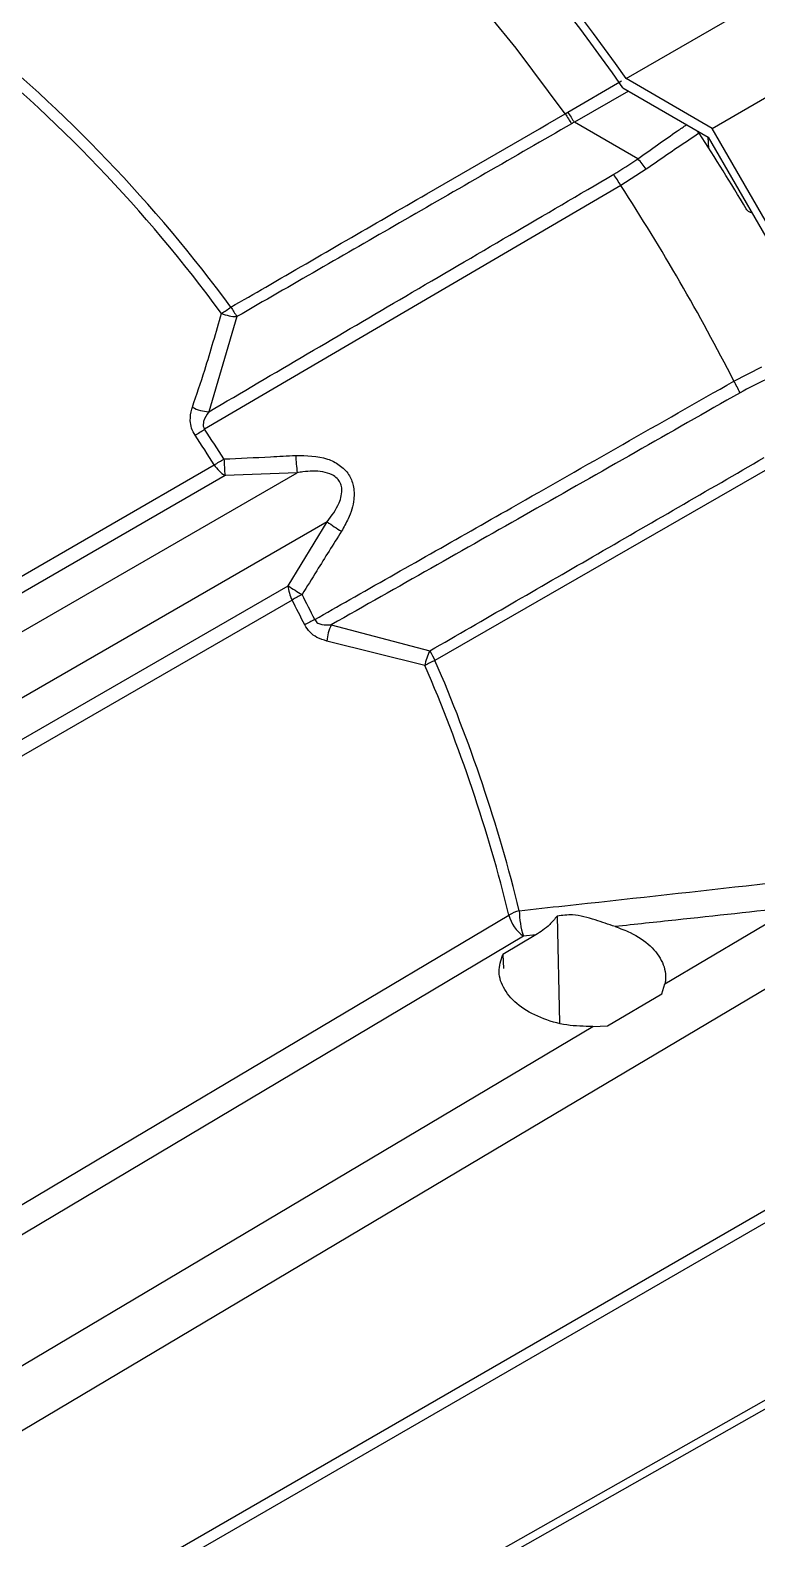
# Model space of a CAD drawing. Extents: x 8 to 113, y 0 to 87.
# Drawn here: x 78.307 to 80.237, y 65.499 to 69.507 of the extents above; entities that cross this region are included whole.
import ezdxf

# ---------------------------------------------------------------- set-up
doc = ezdxf.new("R2010")
doc.units = 0
doc.header["$MEASUREMENT"] = 0
doc.layers.add('OBJECT', color=7, linetype='CONTINUOUS')

msp = doc.modelspace()

# ---------------------------------------------------------------- linework, layer by layer
at = {"layer": 'OBJECT'}
for p, q in [((79.8899, 69.3778), (80.3, 69.6146)), ((80.1185, 69.2458), (80.5286, 69.4826)), ((80.1185, 69.2458), (79.8899, 69.3778)), ((79.7354, 69.2887), (79.878, 69.3721)), ((79.8816, 69.3532), (80.1079, 69.2225)), ((79.7286, 69.2847), (79.7354, 69.2887)), ((79.9211, 69.165), (79.7526, 69.2623)), ((80.0841, 69.2328), (80.0789, 69.2393)), ((80.1079, 69.2225), (80.3229, 68.8501)), ((80.3409, 68.8605), (80.1185, 69.2458)), ((79.9438, 69.1372), (79.8763, 69.0936)), ((79.8763, 69.0936), (78.7706, 68.4463)), ((78.8563, 68.7456), (78.7815, 68.4928)), ((80.1766, 68.5744), (80.2505, 68.6119)), ((76.025, 66.7522), (78.7961, 68.352)), ((80.2716, 68.3443), (79.3824, 67.8321)), ((78.8247, 68.3232), (76.0548, 66.7241)), ((76.1491, 66.6758), (79.0163, 68.331)), ((79.0163, 68.331), (78.8247, 68.3232)), ((79.0962, 68.2007), (76.2262, 66.5439)), ((78.9924, 68.0308), (79.0962, 68.2007)), ((76.2224, 66.4317), (78.9924, 68.0308)), ((79.0029, 67.9927), (76.2318, 66.393)), ((79.107, 67.927), (79.3689, 67.8577)), ((79.3556, 67.8186), (79.0954, 67.8839)), ((79.9934, 66.9734), (80.3357, 67.1766)), ((79.707, 67.1531), (79.7133, 66.8695)), ((79.6503, 67.1032), (79.5628, 67.0514)), ((79.6503, 67.1032), (79.6172, 67.0997)), ((79.5628, 67.0514), (79.5642, 67.0142)), ((79.9847, 66.9469), (79.9934, 66.9734)), ((79.8404, 66.8619), (79.9847, 66.9469)), ((79.8018, 66.8597), (79.8404, 66.8619)), ((80.6196, 66.5795), (77.3076, 64.6675)), ((77.3076, 64.6348), (80.6196, 66.5468))]:
    msp.add_line(p, q, dxfattribs=at)
at = {"layer": 'OBJECT', "flags": 128}
for points in [[(79.7286, 69.2847), (79.5981, 69.4591), (79.4621, 69.6262), (79.3212, 69.7852), (79.176, 69.9353), (79.0272, 70.0759), (78.8755, 70.2063), (78.7216, 70.3258), (78.5663, 70.434), (78.4102, 70.5302), (78.2542, 70.6142), (78.0988, 70.6853), (77.945, 70.7434), (77.7933, 70.7882), (77.6445, 70.8194), (77.4993, 70.837), (77.3583, 70.8407), (77.2223, 70.8306), (77.0919, 70.8068)], [(79.8961, 69.3448), (79.7526, 69.2623), (79.7526, 69.2623), (79.7526, 69.2623)], [(80.1073, 69.2229), (80.108, 69.2067), (80.1086, 69.1935)], [(76.6834, 65.4338), (76.7708, 65.4857), (77.1203, 65.6936), (78.518, 66.5249), (79.5788, 67.156)], [(80.5688, 67.1427), (80.4043, 67.0449), (79.699, 66.6258), (77.2245, 65.1555)], [(79.6172, 67.0997), (78.7657, 66.5928), (77.8562, 66.0515), (76.722, 65.3765)], [(77.5146, 65.5022), (78.0552, 65.823), (78.9659, 66.3635), (79.8018, 66.8597)], [(77.2245, 64.1488), (77.4008, 64.2486), (78.1062, 64.6478), (80.5688, 66.0422)], [(77.1993, 64.1098), (77.8369, 64.4709), (80.5087, 65.9848)]]:
    msp.add_lwpolyline(points, dxfattribs=at)
at = {"layer": 'OBJECT'}
for centre, radius, start, end in [((75.9029, 66.6041), 4.8569, 34.8267, 53.3589), ((75.9244, 66.6121), 4.8138, 34.7093, 53.2964), ((75.6409, 66.4141), 3.9738, 36.3743, 51.099), ((75.6255, 66.4048), 3.9616, 36.3743, 51.099), ((80.1873, 69.555), 0.5325, 210.5142, 213.9015), ((80.1454, 69.5371), 0.4794, 211.2142, 214.9756), ((75.0835, 65.9761), 5.9676, 30.80361, 33.07498), ((79.7096, 68.9681), 0.2889, 35.8238, 42.9507), ((79.4257, 68.828), 0.5231, 30.5114, 34.4183), ((75.0094, 65.9328), 5.8032, 27.07699, 33.00133), ((78.661, 69.0179), 0.3054, 300.3437, 305.9854), ((78.8577, 68.8531), 0.1075, 246.7401, 269.2243), ((79.3054, 69.046), 0.5403, 210.6259, 213.7809), ((79.7151, 68.3137), 0.53, 25.6874, 29.4634), ((78.7889, 68.6036), 0.1111, 242.7785, 266.1741), ((78.463, 68.9153), 0.5608, 300.1874, 303.262), ((74.8769, 65.8579), 4.6455, 32.4714, 33.6267), ((74.8914, 65.8663), 4.6588, 32.4712, 33.6268), ((79.6014, 68.4025), 0.5894, 182.4963, 186.9722), ((78.3841, 69.062), 0.8209, 300.1272, 302.2281), ((78.8706, 68.3974), 0.0872, 211.3844, 238.2801), ((79.5746, 68.3936), 0.7532, 181.9861, 185.3674), ((79.4556, 68.6973), 0.6131, 234.1083, 238.3568), ((79.0802, 68.0345), 0.0878, 182.437, 208.3971), ((79.4513, 68.7082), 0.8182, 235.8906, 238.9558), ((79.3907, 67.3174), 0.7788, 117.6471, 119.8617), ((74.8799, 65.8563), 4.6436, 26.478, 27.3914), ((74.8904, 65.8626), 4.6616, 26.4785, 27.3911), ((79.3239, 67.4252), 0.5781, 116.8306, 119.8136), ((79.2079, 67.8768), 0.1127, 153.5892, 176.3809), ((79.4635, 67.8036), 0.1089, 150.2609, 172.1249), ((79.8606, 68.1011), 0.5486, 206.3414, 209.3592), ((79.507, 67.5526), 0.3061, 114.0217, 119.6502), ((75.5272, 66.1601), 4.1722, 13.8093, 23.4219), ((75.5423, 66.1686), 4.185, 13.8093, 23.4219), ((79.6433, 67.0407), 0.1321, 106.2692, 119.2321), ((79.6758, 67.1809), 0.1001, 194.3768, 234.1577), ((79.8499, 67.1717), 0.2436, 180.9856, 197.1951)]:
    msp.add_arc(centre, radius, start, end, dxfattribs=at)
for points, knots in [([(78.8404, 68.7708), (78.8713, 68.7886), (79.0447, 68.889), (79.3408, 69.0604), (79.606, 69.2138), (79.7286, 69.2847)], [0, 0, 0, 0, 0.1041979, 0.5858463, 1, 1, 1, 1]), ([(79.7453, 69.2581), (79.593, 69.1702), (79.2967, 68.9994), (79.0003, 68.8286), (78.8563, 68.7456)], [0, 0, 0, 0, 0.514049, 1, 1, 1, 1]), ([(79.7526, 69.2623), (79.7526, 69.2623), (79.7502, 69.2608), (79.7478, 69.2594), (79.7453, 69.2581)], [0, 0, 0, 0, 0.000279, 1, 1, 1, 1]), ([(79.9211, 69.165), (79.9211, 69.165), (79.9566, 69.1896), (79.9996, 69.2212), (80.0427, 69.25), (80.0508, 69.2555)], [0, 0, 0, 0, 0.000016, 0.810457, 1, 1, 1, 1]), ([(80.0841, 69.2328), (80.0737, 69.226), (80.0273, 69.1954), (79.9803, 69.1627), (79.9438, 69.1372)], [0, 0, 0, 0, 0.224508, 1, 1, 1, 1]), ([(79.8572, 69.1237), (79.8788, 69.137), (79.9004, 69.1504), (79.9211, 69.165), (79.9211, 69.165)], [0, 0, 0, 0, 0.99997, 1, 1, 1, 1]), ([(78.7815, 68.4928), (78.9559, 68.5953), (79.3142, 68.806), (79.673, 69.0159), (79.8572, 69.1237)], [0, 0, 0, 0, 0.486655, 1, 1, 1, 1]), ([(80.2242, 69.0224), (80.2242, 69.0224), (80.223, 69.022), (80.2206, 69.0224), (80.2167, 69.0239), (80.2126, 69.0272), (80.2104, 69.0304), (80.2093, 69.0321)], [0, 0, 0, 0, 0.014751, 0.194857, 0.382649, 0.683792, 1, 1, 1, 1]), ([(78.7381, 68.5049), (78.7492, 68.5378), (78.7772, 68.6208), (78.8009, 68.7041), (78.8153, 68.7543)], [0, 0, 0, 0, 0.396331, 1, 1, 1, 1]), ([(79.063, 67.941), (79.094, 67.9586), (79.2681, 68.0575), (79.6396, 68.2682), (79.9796, 68.462), (80.1766, 68.5744)], [0, 0, 0, 0, 0.083466, 0.469044, 1, 1, 1, 1]), ([(80.2627, 68.5789), (80.2627, 68.5789), (80.239, 68.5679), (80.2159, 68.5557), (80.1927, 68.5434)], [0, 0, 0, 0, 0.000029, 1, 1, 1, 1]), ([(80.1927, 68.5434), (80.0072, 68.4378), (79.6455, 68.2319), (79.2833, 68.0268), (79.107, 67.927)], [0, 0, 0, 0, 0.513008, 1, 1, 1, 1]), ([(78.745, 68.4305), (78.7416, 68.4368), (78.7347, 68.4493), (78.7312, 68.4738), (78.7339, 68.4922), (78.7376, 68.5033), (78.7381, 68.5049)], [0, 0, 0, 0, 0.254854, 0.508631, 0.928591, 1, 1, 1, 1]), ([(78.7815, 68.4928), (78.776, 68.4847), (78.7689, 68.4744), (78.7664, 68.4593), (78.7672, 68.4518), (78.7697, 68.4478), (78.7706, 68.4463)], [0, 0, 0, 0, 0.580898, 0.740076, 0.900892, 1, 1, 1, 1]), ([(78.8219, 68.3675), (78.8631, 68.3694), (78.9267, 68.3723), (78.9902, 68.3757), (79.0125, 68.3769)], [0, 0, 0, 0, 0.648493, 1, 1, 1, 1]), ([(79.0125, 68.3769), (79.0413, 68.3765), (79.082, 68.376), (79.1295, 68.3529), (79.1542, 68.3283), (79.1675, 68.2956), (79.1685, 68.2544), (79.1557, 68.2128), (79.1403, 68.1864), (79.134, 68.1754)], [0, 0, 0, 0, 0.26946, 0.38121, 0.493906, 0.593567, 0.708386, 0.879636, 1, 1, 1, 1]), ([(79.0962, 68.2007), (79.108, 68.2166), (79.1239, 68.2379), (79.1344, 68.2698), (79.1359, 68.2884), (79.1316, 68.3045), (79.1226, 68.317), (79.1066, 68.3279), (79.0755, 68.3363), (79.0437, 68.3353), (79.0214, 68.3318), (79.0163, 68.331)], [0, 0, 0, 0, 0.248555, 0.3333352, 0.4187373, 0.4770675, 0.535602, 0.6044922, 0.7131677, 0.9343368, 1, 1, 1, 1]), ([(79.3689, 67.8577), (79.513, 67.941), (79.8091, 68.1123), (80.1052, 68.2834), (80.2573, 68.3714)], [0, 0, 0, 0, 0.486388, 1, 1, 1, 1]), ([(79.134, 68.1754), (79.112, 68.1405), (79.0769, 68.0846), (79.0423, 68.0283), (79.0293, 68.0072)], [0, 0, 0, 0, 0.624895, 1, 1, 1, 1]), ([(79.063, 67.941), (79.0641, 67.9391), (79.0663, 67.9352), (79.0729, 67.9304), (79.0865, 67.9258), (79.0986, 67.9265), (79.107, 67.927)], [0, 0, 0, 0, 0.128041, 0.255391, 0.479319, 1, 1, 1, 1]), ([(79.0954, 67.8839), (79.0865, 67.8865), (79.0705, 67.8911), (79.0493, 67.9061), (79.0406, 67.9201), (79.0365, 67.9267)], [0, 0, 0, 0, 0.395776, 0.712488, 1, 1, 1, 1]), ([(79.6063, 67.1675), (79.6465, 67.1719), (79.8476, 67.1936), (80.0869, 67.2201), (80.2859, 67.2424), (80.3243, 67.2467)], [0, 0, 0, 0, 0.1678724, 0.839364, 1, 1, 1, 1]), ([(80.3357, 67.1766), (80.2312, 67.1652), (80.0729, 67.148), (79.9146, 67.1311), (79.8608, 67.1253)], [0, 0, 0, 0, 0.6605152, 1, 1, 1, 1]), ([(79.707, 67.1531), (79.7005, 67.1453), (79.683, 67.1243), (79.6629, 67.1113), (79.6503, 67.1032)], [0, 0, 0, 0, 0.372319, 1, 1, 1, 1]), ([(79.8608, 67.1253), (79.8433, 67.1312), (79.8064, 67.1436), (79.7544, 67.1593), (79.7206, 67.1549), (79.707, 67.1531)], [0, 0, 0, 0, 0.350762, 0.739165, 1, 1, 1, 1]), ([(79.8608, 67.1253), (79.8746, 67.1203), (79.9106, 67.1073), (79.9574, 67.075), (79.9904, 67.0304), (79.9969, 66.995), (79.9939, 66.9764), (79.9934, 66.9734)], [0, 0, 0, 0, 0.162696, 0.424831, 0.687546, 0.950209, 1, 1, 1, 1]), ([(79.8018, 66.8597), (79.7786, 66.8602), (79.7305, 66.8612), (79.6611, 66.8814), (79.6028, 66.9144), (79.5641, 66.9573), (79.5474, 67.0055), (79.5577, 67.0361), (79.5628, 67.0514)], [0, 0, 0, 0, 0.156109, 0.324409, 0.493191, 0.662433, 0.831758, 1, 1, 1, 1])]:
    msp.add_open_spline(points, degree=3, knots=knots, dxfattribs=at)

doc.saveas('drawing.dxf')
